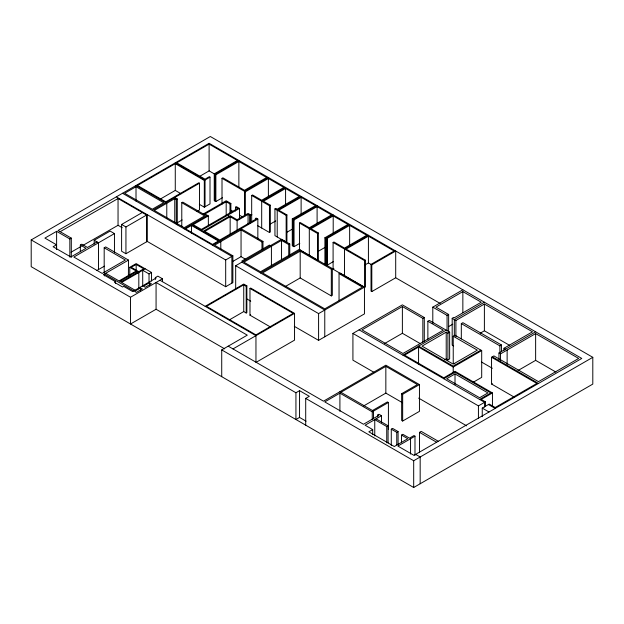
<?xml version="1.0" encoding="UTF-8"?>
<svg xmlns="http://www.w3.org/2000/svg" width="624" height="624" viewBox="0 0 624 624"><rect width="100%" height="100%" fill="white"/><g stroke="black" fill="none" stroke-linecap="round" stroke-linejoin="round"><path stroke-width="0.94" d="M31.2 239.912L210.311 136.5L592.8 357.326L592.8 384.088L413.689 487.5L31.2 266.674L31.2 239.912L130.517 297.25L162.482 278.795L162.482 281.666M71.308 257.244L71.308 238.126L69.841 238.969L56.612 231.332L44.912 238.087L56.503 244.772L56.503 249.553M199.329 204.313L204.305 207.184L210.007 203.9L210.007 177.138L204.305 180.43L175.274 163.667L137.467 185.492L165.773 201.833L198.783 182.777L199.508 183.199L199.508 209.96L197.036 211.388M222.433 197.746L215.857 201.536L214.243 200.608L214.243 173.846L237.409 160.477L209.11 144.136L176.732 162.825L205.039 179.166L209.274 176.717L210.007 177.138M136.009 186.724L124.66 193.276L152.295 209.227L163.644 202.675L136.009 186.724L136.009 201.061M56.503 244.772L53.095 246.745L70.84 256.987L86.011 248.305L80.34 245.037L80.34 251.722M80.34 245.037L81.799 244.187L87.469 247.463L97.04 241.94M160.15 199.157L175.274 190.421L181.085 193.775M199.976 176.163L209.11 170.89L215.857 174.782L238.867 161.491L266.62 177.512L244.483 190.289L222.893 177.824L222.011 178.331L222.011 204.134M94.185 244.109L94.185 240.287L110.12 231.083L114.457 233.594L114.457 252.704M262.977 249.046L262.977 241.394L261.971 241.979L241.051 229.905L214.531 245.216L232.869 255.809L232.869 282.571L225.685 286.72L147.233 241.426L125.939 253.726L121.602 251.215L121.602 224.461L142.264 212.527M152.295 210.46L199.508 183.199M238.867 160.477L214.976 174.268L214.976 201.029M177.278 224.757L177.278 198.955L176.272 199.532L174.751 198.658L154.315 210.46L184.181 227.698L204.617 215.904L181.779 202.714L181.779 226.606M114.457 233.594L73.835 257.041L102.219 273.429L125.408 260.044L104.185 247.79L104.185 272.633M121.602 224.461L125.939 226.964L147.233 214.672L147.233 241.426M181.779 202.714L182.793 202.129L206.638 215.904L184.181 228.868M104.185 247.79L105.682 246.925L128.497 260.099L128.396 276.409M177.232 222.823L182.177 219.96M96.876 270.504L104.395 266.159M203.299 213.977L226.184 200.764L230.864 203.463L230.864 213.018M230.864 203.463L230.006 203.954L226.184 201.747L205.007 213.977L208.346 215.904L208.346 225.459M268.382 177.512L244.483 191.311L244.483 215.202M222.011 178.331L245.357 191.81L268.382 178.519L283.842 187.442L261.69 200.234L252.548 194.961L251.683 195.468L251.683 222.222M128.497 260.099L103.334 274.63L115.526 281.674L115.526 283.585M191.459 225.459L185.554 228.868L212.503 244.429L218.408 241.02L191.459 225.459L191.459 233.103M208.346 215.904L193.167 224.663L201.365 229.398L237.752 208.424L235.56 207.16L235.56 210.982M129.769 275.894L129.769 267.29L136.165 263.601L151.538 272.477L151.538 281.081M136.165 264.443L131.235 267.29L138.817 271.674L143.746 268.827L136.165 264.443L136.165 270.184M235.56 207.16L236.418 206.669L239.468 208.424L239.468 218.938M201.365 230.389L239.468 208.424M115.526 281.674L114.442 282.298L122.6 287.009L123.692 286.385L132.662 291.564L156.125 278.023L155.353 277.571L155.353 279.482M203.073 231.371L230.155 215.732L237.089 219.734L248.071 213.392L250.489 214.789L250.489 223.392M136.219 271.019L119.012 280.948L105.698 273.265M250.489 214.789L249.616 215.296L248.071 214.406L237.112 220.732L230.155 216.723L204.781 231.371L219.781 240.029L256.097 219.04L255.278 218.564L256.152 218.057L257.845 219.04L257.845 239.109M138.052 272.072L120.845 282.009L119.722 281.362L136.929 271.432L136.929 273.343M285.581 187.442L261.69 201.24L261.69 228.002M145.213 268.827L121.61 282.454L135.034 290.199M299.809 243.352L294.037 246.675L292.274 245.661L292.274 218.899L315.572 205.639L301.119 197.301L278.756 210.21L286.915 214.921L286.915 241.683L286.151 242.128L274.95 235.661L274.95 208.9L275.839 208.385L277.22 209.18L299.341 196.412L285.581 188.471L263.468 201.24L270.34 205.21L270.34 231.972L269.451 232.487L257.517 225.592M142.709 286.517L142.709 270.278L149.027 273.92L151.538 272.477M250.294 215.725L251.932 214.773M251.683 195.468L269.451 205.725L270.34 205.21M155.353 277.571L157.856 276.128L162.482 278.795M212.503 245.216L257.845 219.04M140.564 287.914L134.605 291.353L136.414 292.399L142.373 288.959L140.564 287.914L140.564 290.776M149.573 282.711L143.497 286.221L145.306 287.266L151.382 283.756L149.573 282.711L149.573 285.581M301.119 196.412L277.22 210.21L277.22 236.972M270.02 224.219L275.753 220.904M274.95 208.9L286.151 215.366L286.915 214.921M317.101 205.639L293.21 219.437L293.21 246.199M292.274 218.899L294.037 219.921L317.101 206.606L331.531 214.937L309.301 227.768L300.284 222.565L299.458 223.049L299.458 249.803L317.53 260.239L318.373 259.756L318.373 232.994L310.986 228.735L333.2 215.912L347.966 224.437L324.909 237.744L324.909 264.506L326.664 265.512L327.506 265.028L327.444 238.228L349.651 225.404L366.725 235.264L344.518 248.087L333.934 241.979L333.091 242.463L333.091 269.225L343.699 275.348M116.353 196.841L225.685 259.958L232.869 255.809M232.612 261.542L241.051 256.667L245.232 259.077M287.04 232.19L292.009 229.32M224.687 348.871L156.07 309.254L130.517 324.012L130.517 297.25M235.677 289.622L235.677 265.73L281.541 239.249L289.77 244L289.77 255.473M289.77 244L288.756 244.585L281.541 240.419L243.875 262.166L260.497 271.76L299.169 249.428L332.319 268.57L332.319 295.324L331.305 295.909L300.183 277.945L285.113 286.642M333.2 214.937L309.301 228.735L309.301 255.489M299.458 223.049L317.53 233.485L318.373 232.994M260.497 272.93L300.183 250.013M332.319 268.57L331.305 269.155L300.183 251.183L262.517 272.93L324.769 308.864L362.427 287.126L339.043 273.624L339.043 300.378M205.156 306.329L243.742 284.053L246.862 285.854L246.862 312.616L246.199 312.998L243.742 311.579L229.671 319.706M246.862 285.854L246.199 286.244L243.742 284.817L206.489 306.329L255.957 334.893L293.21 313.381L249.974 288.421L249.974 315.175L270.761 327.179M349.651 224.437L325.759 238.228L325.759 264.989M324.909 237.744L326.664 238.758L327.444 238.228M249.974 288.421L250.637 288.038L294.544 313.381L294.544 340.142L255.957 362.419L255.957 335.657L159.978 280.246M317.569 251.69L325.798 246.94M368.417 235.264L344.518 249.062L344.518 275.824L364.611 287.422L365.391 286.97L365.391 260.208L346.086 249.062L368.417 236.168L394.134 251.02L371.023 264.365L371.023 291.127L371.803 291.58L395.702 277.781L440.193 303.467M333.2 261.667L327.506 265.028M249.974 315.175L250.637 314.792M333.091 269.225L333.934 268.741M339.043 273.624L340.057 273.039L364.455 287.126L364.455 313.88L318.591 340.361L294.302 326.336M333.091 242.463L364.611 260.66L365.391 260.208M365.11 264.841L368.417 262.93L371.803 264.818L395.702 251.02L395.702 277.781M221.723 376.67L221.723 349.908L247.276 335.158L156.07 282.5L156.07 309.254M232.978 348.925L294.544 313.381M235.677 265.73L318.591 313.599L364.455 287.126M373.979 372.333L352.919 360.173L352.919 333.419L402.379 304.863L424.297 317.515L424.297 341.406M424.297 317.515L422.846 318.349L402.379 306.532L361.982 329.854L402.925 353.488L443.321 330.166L427.869 321.251L427.869 339.409M432.799 323.388L432.799 307.141L462.852 289.793M453.617 345.914L452.182 345.088L452.182 318.326L453.749 317.421L454.334 317.756L481.244 302.219L462.852 291.603L435.942 307.141L448.64 314.473L448.64 332.631M221.723 349.908L295.932 392.753L299.551 390.663L309.325 396.31L305.705 398.401L305.705 425.155M384.704 343.489L402.379 333.286L420.389 343.691M427.869 321.251L429.32 320.416L449.639 332.147L449.639 358.901L447.907 359.908L446.215 358.933L444.545 359.892M432.799 307.141L447.065 315.377L448.64 314.473M484.388 302.219L454.334 319.574L454.334 335.821M452.182 318.326L455.902 320.479L484.388 304.036L532.49 331.812L504.005 348.254L504.005 350.165M448.555 326.617L452.759 324.191M402.925 355.157L446.215 330.166M473.32 382.2L481.697 377.364L481.697 350.602L453.211 367.045L418.571 347.045L404.524 355.157L443.765 377.816L455.013 371.319L492.453 392.933L492.453 406.318M340.922 392.293L385.843 366.358L417.417 384.587L401.653 393.689L401.653 420.443L402.667 421.036L419.453 411.341L419.453 384.587L385.843 365.18L323.489 401.185L228.205 346.164M388.409 429.265L388.409 402.503L372.255 411.832L339.908 393.159L324.753 401.911L363.472 424.265L378.628 415.514L377.738 414.999L377.738 416.91M449.639 332.147L447.907 333.146L446.215 332.171L422.042 346.125L453.211 364.12L477.376 350.165L453.235 336.227L453.235 362.981L454.896 363.948M461.315 338.894L461.315 323.606L462.883 322.694L501.462 344.971L501.462 351.655M306.072 421.184L299.551 417.425L295.932 419.515L295.932 392.753M453.235 336.227L454.966 335.221L481.697 350.602M480.199 333.216L484.388 330.798L509.707 345.415M363.386 406.084L385.843 393.112L402.464 402.706M372.497 410.522L387.395 401.918L388.409 402.503M401.653 393.689L402.667 394.274L419.453 384.587M480.893 350.142L453.211 366.124L418.571 346.125M377.738 414.999L378.994 414.274L381.506 415.724L381.506 422.417M461.315 323.606L499.894 345.875L501.462 344.971M443.765 378.737L455.013 372.247L490.846 392.933L479.606 399.43M381.506 415.724L365.095 425.201L372.692 429.585L372.692 434.366M455.013 373.932L446.69 378.737L479.606 397.738L487.929 392.933L455.013 373.932L455.013 384.446M514.207 397.106L491.548 384.025L491.548 357.263L493.896 355.906L538.481 381.646L578.666 358.441L535.634 333.598L500.51 353.878L498.966 352.981L498.966 359.674M498.966 352.981L535.634 331.812M372.692 429.585L368.831 431.816L394.298 446.519L407.815 438.711L401.521 435.084L401.521 442.728M374.751 435.872L374.751 419.624L386.74 426.551L388.073 425.779L388.073 442.985M391.279 445.419L391.279 429.172L392.613 428.399L398.081 431.558L398.081 444.943M391.279 429.172L396.755 432.331L398.081 431.558M401.521 435.084L402.847 434.312L409.484 438.142L413.923 435.583L414.983 436.199L414.983 455.309M491.548 384.025L492.344 383.557M518.029 370.523L535.634 360.36L555.883 372.052M419.507 452.431L419.507 432.362L421.192 431.387L438.305 441.269M414.983 436.199L397.878 446.074L413.93 455.348L581.771 358.441L209.11 143.286L58.071 230.49L71.308 238.126M492.453 392.933L481.205 399.43L485.41 401.856L485.41 406.63M352.919 333.419L478.429 405.881L485.41 401.856M482.251 416.684L482.251 408.088L489.224 404.056L495.191 407.503L536.874 383.432L491.548 357.263M305.705 398.401L413.689 460.738L592.8 357.326M60.146 231.691L118.045 198.541L146.609 215.03L146.609 241.792M71.058 252.205L81.128 246.433M82.805 245.474L118.045 225.303L122.218 227.713M504.005 348.254L505.58 349.159M175.274 162.825L205.039 180.008L205.039 206.762M492.344 356.803L538.481 383.432M230.334 209.898L232.83 211.341M239.491 215.186L242.822 217.105M228.454 214.75L228.478 217.636M481.439 361.982L492.344 368.277M241.051 228.735L262.977 241.394M270.403 245.684L269.389 245.099L241.855 260.996L242.861 261.581M174.751 197.496L177.278 198.955M136.009 185.492L165.773 202.675M191.459 224.663L219.781 241.02M122.53 193.276L231.863 256.394L231.863 283.156M241.855 262.166L324.769 310.034L324.769 336.796M359.089 329.854L484.606 402.316L484.606 407.098M488.428 404.524L495.191 408.431M482.251 408.088L489.013 411.996M246.566 298.771L250.754 301.189M418.626 398.112L466.635 425.833M94.185 240.287L98.522 242.791L98.522 269.552M419.507 432.362L436.621 442.244M129.769 267.29L138.817 272.516L138.817 288.764M339.908 391.708L373.511 411.107L373.511 418.751M376.077 418.86L388.073 425.779M133.739 290.948L104.411 274.014L104.411 275.925M415.615 454.366L420.17 456.994L420.17 483.756M535.634 333.598L535.634 360.36M507.133 350.056L507.133 364.393M500.51 353.878L500.51 360.563M499.894 345.875L499.894 352.568M484.388 304.036L484.388 330.798M478.429 405.881L478.429 418.306M462.852 291.603L462.852 312.632M455.902 320.479L455.902 336.726M453.211 367.045L453.211 372.778M447.907 333.146L447.907 359.908M447.065 315.377L447.065 330.665M446.215 332.171L446.215 358.933M422.846 318.349L422.846 342.241M418.571 347.045L418.571 364.252M413.689 460.738L413.689 487.5M410.553 438.758L410.553 454.054M402.667 394.274L402.667 421.036M402.379 306.532L402.379 333.286M396.755 432.331L396.755 444.748M386.74 426.551L386.74 442.798M385.843 366.358L385.843 393.112M372.255 411.832L372.255 419.476M371.803 264.818L371.803 291.58M368.417 236.168L368.417 262.93M364.611 260.66L364.611 287.422M349.651 225.404L349.651 245.474M339.908 393.159L339.908 411.317M333.2 215.912L333.2 234.07M331.305 269.155L331.305 295.909M326.664 238.758L326.664 265.512M318.591 313.599L318.591 340.361M317.53 233.485L317.53 260.239M317.101 206.606L317.101 223.805M301.119 197.301L301.119 214.5M300.183 251.183L300.183 277.945M299.551 390.663L299.551 417.425M294.037 219.921L294.037 246.675M288.756 244.585L288.756 256.058M286.151 215.366L286.151 242.128M285.581 188.471L285.581 204.719M281.541 240.419L281.541 259.537M271.417 246.269L271.417 266.339M269.451 205.725L269.451 232.487M268.382 178.519L268.382 196.677M261.971 241.979L261.971 249.631M249.616 215.296L249.616 222.94M248.071 214.406L248.071 223.961M246.199 286.244L246.199 312.998M245.357 191.81L245.357 215.709M243.742 284.817L243.742 311.579M241.051 229.905L241.051 256.667M238.867 161.491L238.867 187.294M237.112 220.732L237.112 230.295M230.155 216.723L230.155 233.922M230.006 203.954L230.006 213.509M226.184 201.747L226.184 215.124M225.685 259.958L225.685 286.72M220.795 241.605L220.795 249.249M215.857 174.782L215.857 201.536M209.11 144.136L209.11 170.89M204.305 180.43L204.305 207.184M176.272 199.532L176.272 223.423M175.274 163.667L175.274 190.421M174.751 198.658L174.751 222.55M166.78 203.26L166.78 218.548M149.027 273.92L149.027 282.524M125.939 226.964L125.939 253.726M118.045 198.541L118.045 225.303M69.841 238.969L69.841 257.127M56.612 231.332L56.612 249.491"/></g></svg>
